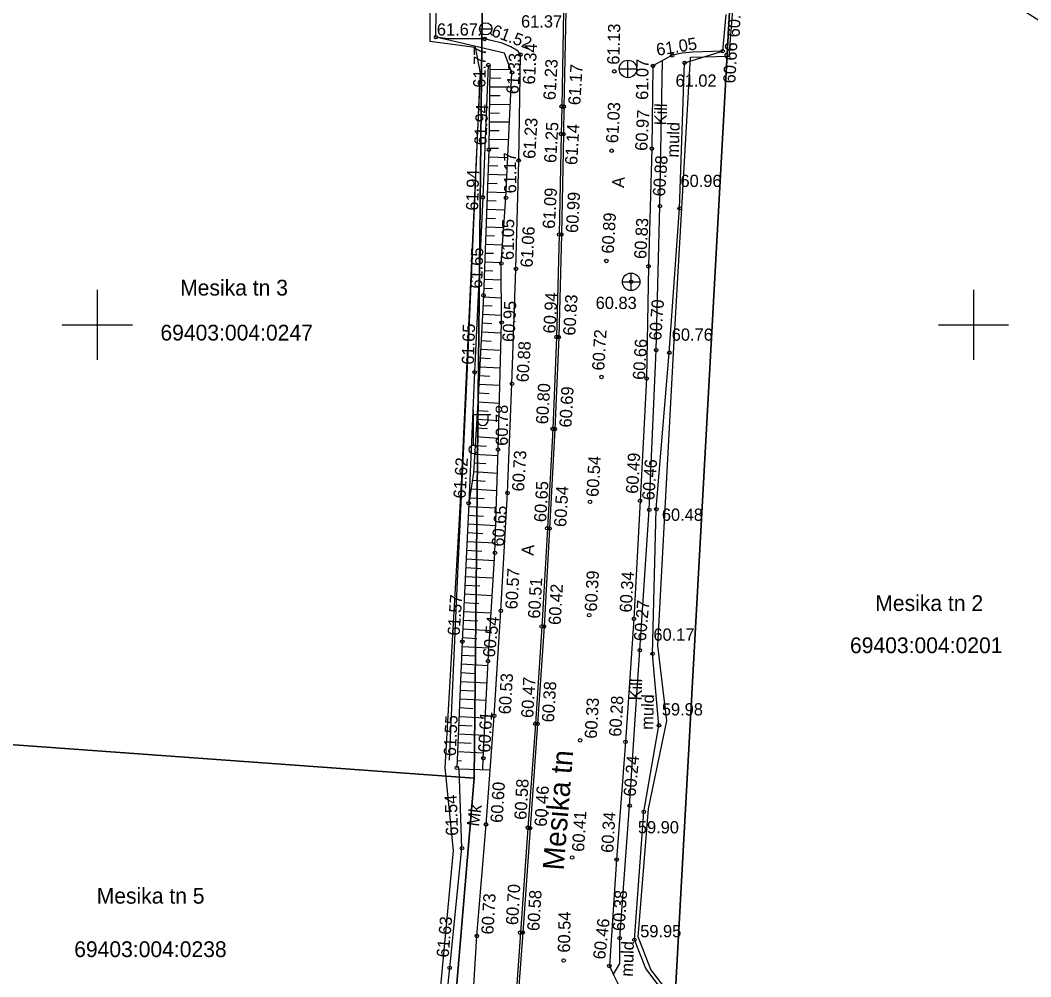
# Model space of a CAD drawing. Extents: x 641037 to 641849, y 6453870 to 6455484.
# Drawn here: x 641245.6 to 641303.3, y 6454962.8 to 6455017.4 of the extents above; entities that cross this region are included whole.
import ezdxf

# ---------------------------------------------------------------- set-up
doc = ezdxf.new("R2010")
doc.units = 0
for name, color, linetype in [('AED', 7, 'Continuous'), ('HALJASTUS', 7, 'Continuous'), ('KKAEV', 7, 'Continuous'), ('KORGUS-EH2000', 7, 'Continuous'), ('MOOTPIIR', 7, 'Continuous'), ('PIIR', 7, 'Continuous'), ('POST', 7, 'Continuous'), ('PUU', 7, 'Continuous'), ('RAJATIS', 7, 'Continuous'), ('RELJEEF', 7, 'Continuous'), ('TEE', 7, 'Continuous'), ('VKAEV', 7, 'Continuous'), ('VORK', 7, 'Continuous')]:
    doc.layers.add(name, color=color, linetype=linetype)

msp = doc.modelspace()

# ---------------------------------------------------------------- linework, layer by layer
at = {"layer": 'AED'}
msp.add_lwpolyline([(641272.312, 6455014.839), (641272.004, 6455007.286), (641271.531, 6454997.294), (641271.194, 6454989.817), (641270.829, 6454981.916), (641270.52, 6454974.71)], dxfattribs=at)
at = {"layer": 'HALJASTUS'}
msp.add_line((641273.244, 6455015.519), (641269.325, 6455016.429), dxfattribs=at)
msp.add_lwpolyline([(641282.594, 6454960.281), (641283.01, 6454960.978), (641281.306, 6454963.246), (641280.649, 6454964.885), (641281.187, 6454972.193), (641282.049, 6454977.135), (641281.687, 6454981.223), (641281.899, 6454989.473), (641282.642, 6454998.413), (641283.231, 6455006.655), (641283.515, 6455014.965), (641285.686, 6455015.634)], dxfattribs=at)
at = {"layer": 'KKAEV'}
for p, q in [((641279.784, 6455014.619), (641280.784, 6455014.619)), ((641280.284, 6455014.119), (641280.284, 6455015.119)), ((641279.961, 6455002.465), (641280.961, 6455002.465)), ((641280.461, 6455001.965), (641280.461, 6455002.965))]:
    msp.add_line(p, q, dxfattribs=at)
for centre in [(641280.284, 6455014.619), (641280.461, 6455002.465)]:
    msp.add_circle(centre, 0.5, dxfattribs=at)
at = {"layer": 'KORGUS-EH2000'}
for centre in [(641269.325, 6455016.429), (641272.107, 6455016.328), (641285.686, 6455015.634), (641274.146, 6455015.429), (641282.808, 6455015.395), (641272.312, 6455014.839), (641279.508, 6455014.48), (641281.71, 6455014.789), (641283.515, 6455014.965), (641273.662, 6455014.419), (641276.494, 6455012.479), (641276.619, 6455012.462), (641276.464, 6455010.904), (641276.598, 6455010.889), (641272.343, 6455010.007), (641279.353, 6455009.949), (641281.648, 6455010.067), (641274.046, 6455009.397), (641272.004, 6455007.286), (641273.318, 6455007.254), (641282.106, 6455006.785), (641283.231, 6455006.655), (641276.354, 6455005.161), (641276.481, 6455005.164), (641279.044, 6455003.651), (641273.051, 6455003.509), (641273.891, 6455003.195), (641281.454, 6455003.35), (641280.461, 6455002.465), (641272.042, 6455001.686), (641273.072, 6455000.134), (641276.204, 6454999.306), (641276.329, 6454999.306), (641281.895, 6454998.563), (641282.642, 6454998.413), (641271.531, 6454997.294), (641273.662, 6454996.64), (641278.776, 6454997.027), (641281.348, 6454996.94), (641275.98, 6454994.061), (641276.109, 6454994.056), (641272.869, 6454992.886), (641273.407, 6454990.405), (641271.194, 6454989.817), (641278.116, 6454989.896), (641280.97, 6454989.957), (641281.501, 6454989.441), (641281.899, 6454989.473), (641275.672, 6454988.39), (641275.81, 6454988.374), (641272.69, 6454986.986), (641273.026, 6454983.673), (641278.065, 6454983.423), (641275.361, 6454982.781), (641275.493, 6454982.78), (641280.624, 6454983.22), (641270.829, 6454981.916), (641280.962, 6454981.423), (641281.687, 6454981.223), (641272.296, 6454980.798), (641272.649, 6454977.679), (641274.992, 6454977.226), (641275.118, 6454977.219), (641282.049, 6454977.135), (641277.556, 6454976.283), (641280.143, 6454976.19), (641270.52, 6454974.71), (641272.025, 6454975.252), (641280.376, 6454972.546), (641281.187, 6454972.193), (641272.184, 6454971.479), (641274.565, 6454971.292), (641274.695, 6454971.258), (641270.811, 6454970.122), (641277.102, 6454969.588), (641279.633, 6454969.468), (641271.656, 6454965.107), (641274.126, 6454965.299), (641274.278, 6454965.302), (641279.809, 6454964.983), (641280.649, 6454964.885), (641270.109, 6454963.284), (641276.61, 6454963.703), (641279.223, 6454963.395)]:
    msp.add_circle(centre, 0.1, dxfattribs=at)
at = {"layer": 'MOOTPIIR'}
for points in [[(641272.824, 6455059.239), (641272.466, 6455054.49), (641273.452, 6455053.176), (641273.362, 6455045.41), (641273.213, 6455038.6), (641273.093, 6455034.807), (641273.392, 6455029.102), (641273.392, 6455023.397), (641273.093, 6455021.037), (641272.107, 6455019.873), (641269.001, 6455019.783), (641268.971, 6455016.199), (641271.57, 6455015.87), (641271.839, 6455014.377), (641270.763, 6454990.9), (641269.837, 6454974.711), (641270.315, 6454969.992), (641269.031, 6454956.342)], [(641283.114, 6454961.211), (641281.591, 6454963.197), (641280.859, 6454965.064), (641281.456, 6454972.367), (641282.502, 6454977.384), (641281.994, 6454981.686), (641282.89, 6454998.382), (641283.846, 6455015.288), (641286.056, 6455015.347), (641286.444, 6455020.156), (641285.19, 6455020.664), (641285.265, 6455025.309), (641284.906, 6455028.863), (641284.189, 6455029.759), (641283.801, 6455041.677), (641282.576, 6455042.483), (641279.888, 6455042.841), (641280.217, 6455056.85)]]:
    msp.add_lwpolyline(points, dxfattribs=at)
at = {"layer": 'PIIR'}
for points in [[(641273.32, 6455076.68), (641273.62, 6455085.31), (641284.95, 6455081.28), (641286.64, 6455028.23), (641282.92, 6454960.64), (641279.99, 6454952.84), (641282.76, 6454902.69), (641282.02, 6454850.04), (641281.44, 6454850.24), (641288.3, 6454751.28), (641284.33, 6454744.04), (641281.78, 6454779.95), (641275.6, 6454820.7), (641273.86, 6454829.76), (641272.28, 6454837.98), (641271.23, 6454888.3), (641272.52, 6454888.33), (641274.18, 6454888.38), (641273.07, 6454916.55), (641269.56, 6454951.11), (641271.5, 6454974.11), (641271.99, 6455019.68)], [(641250.21, 6455049.77), (641246.54, 6455021.51), (641271.99, 6455019.68), (641271.5, 6454974.11), (641213.76, 6454978.3), (641209.53, 6455012.59), (641230.47, 6455051.19)], [(641286.64, 6455028.23), (641332.2, 6454999.37), (641310.53, 6454953.87), (641282.92, 6454960.64)], [(641213.76, 6454978.3), (641271.5, 6454974.11), (641269.56, 6454951.11), (641208.38, 6454955.14)]]:
    msp.add_lwpolyline(points, close=True, dxfattribs=at)
at = {"layer": 'POST'}
for p, q in [((641271.464, 6454993.134), (641271.464, 6454995.134)), ((641271.464, 6454994.884), (641272.464, 6454994.884)), ((641271.691, 6454994.563), (641271.691, 6454994.884)), ((641272.303, 6454994.563), (641272.303, 6454994.884)), ((641271.464, 6454992.884), (641271.464, 6454992.884))]:
    msp.add_line(p, q, dxfattribs=at)
msp.add_circle((641271.464, 6454992.884), 0.25, dxfattribs=at)
msp.add_arc((641271.997, 6454994.563), 0.306, 180, 0, dxfattribs=at)
at = {"layer": 'PUU'}
msp.add_lwpolyline([(641270.091, 6454975.141), (641270.526, 6454984.968), (641271.101, 6454997.12), (641271.547, 6455007.11), (641271.844, 6455014.204)], dxfattribs=at)
at = {"layer": 'RAJATIS'}
msp.add_lwpolyline([(641269.212, 6454956.026), (641269.266, 6454956.523), (641269.425, 6454956.727), (641270.109, 6454963.284), (641270.811, 6454970.122), (641270.645, 6454974.658), (641272.417, 6454974.591)], dxfattribs=at)
at = {"layer": 'RELJEEF'}
for p, q in [((641273.605, 6455014.568), (641272.4, 6455014.583)), ((641273.019, 6455014.075), (641272.394, 6455014.083)), ((641273.621, 6455013.568), (641272.387, 6455013.583)), ((641272.989, 6455013.076), (641272.381, 6455013.083)), ((641273.573, 6455012.568), (641272.375, 6455012.583)), ((641272.959, 6455012.076), (641272.369, 6455012.083)), ((641273.525, 6455011.569), (641272.363, 6455011.583)), ((641273.477, 6455010.569), (641272.35, 6455010.583)), ((641272.929, 6455011.076), (641272.356, 6455011.083)), ((641272.899, 6455010.076), (641272.344, 6455010.083)), ((641273.428, 6455009.544), (641272.328, 6455009.584)), ((641272.857, 6455009.064), (641272.31, 6455009.084)), ((641273.38, 6455008.545), (641272.292, 6455008.584)), ((641272.815, 6455008.065), (641272.273, 6455008.085)), ((641272.77, 6455007.066), (641272.237, 6455007.085)), ((641273.332, 6455007.546), (641272.255, 6455007.585)), ((641273.268, 6455006.548), (641272.219, 6455006.586)), ((641272.717, 6455006.067), (641272.201, 6455006.086)), ((641273.196, 6455005.55), (641272.183, 6455005.586)), ((641272.663, 6455005.069), (641272.165, 6455005.087)), ((641273.125, 6455004.552), (641272.147, 6455004.587)), ((641272.609, 6455004.07), (641272.129, 6455004.087)), ((641272.573, 6455003.071), (641272.093, 6455003.088)), ((641273.054, 6455003.553), (641272.111, 6455003.588)), ((641273.057, 6455002.553), (641272.075, 6455002.588)), ((641272.558, 6455002.07), (641272.057, 6455002.089)), ((641273.063, 6455001.535), (641272.037, 6455001.589)), ((641272.538, 6455001.062), (641272.01, 6455001.09)), ((641273.07, 6455000.533), (641271.984, 6455000.59)), ((641273.055, 6454999.532), (641271.931, 6454999.592)), ((641272.513, 6455000.062), (641271.958, 6455000.091)), ((641272.473, 6454999.062), (641271.905, 6454999.092)), ((641273.027, 6454998.532), (641271.879, 6454998.593)), ((641272.433, 6454998.063), (641271.852, 6454998.094)), ((641272.999, 6454997.533), (641271.826, 6454997.595)), ((641272.392, 6454997.064), (641271.799, 6454997.095)), ((641272.971, 6454996.533), (641271.773, 6454996.596)), ((641272.943, 6454995.52), (641271.717, 6454995.597)), ((641272.352, 6454996.065), (641271.747, 6454996.097)), ((641272.307, 6454995.059), (641271.685, 6454995.098)), ((641272.915, 6454994.52), (641271.654, 6454994.599)), ((641272.261, 6454994.06), (641271.622, 6454994.1)), ((641272.887, 6454993.519), (641271.591, 6454993.601)), ((641272.216, 6454993.061), (641271.559, 6454993.103)), ((641272.169, 6454992.062), (641271.496, 6454992.105)), ((641272.858, 6454992.519), (641271.527, 6454992.604)), ((641272.828, 6454991.519), (641271.464, 6454991.606)), ((641272.124, 6454991.068), (641271.392, 6454991.109)), ((641272.797, 6454990.529), (641271.316, 6454990.612)), ((641272.081, 6454990.069), (641271.24, 6454990.116)), ((641272.767, 6454989.529), (641271.185, 6454989.618)), ((641272.737, 6454988.53), (641271.139, 6454988.619)), ((641272.038, 6454989.069), (641271.162, 6454989.119)), ((641271.995, 6454988.07), (641271.116, 6454988.12)), ((641272.706, 6454987.53), (641271.093, 6454987.62)), ((641271.952, 6454987.071), (641271.069, 6454987.121)), ((641272.661, 6454986.531), (641271.046, 6454986.621)), ((641271.893, 6454986.073), (641271.023, 6454986.122)), ((641272.597, 6454985.533), (641271, 6454985.622)), ((641272.534, 6454984.535), (641270.954, 6454984.623)), ((641271.833, 6454985.075), (641270.977, 6454985.123)), ((641271.773, 6454984.076), (641270.931, 6454984.124)), ((641272.47, 6454983.537), (641270.908, 6454983.624)), ((641271.714, 6454983.078), (641270.885, 6454983.125)), ((641272.407, 6454982.539), (641270.862, 6454982.625)), ((641271.654, 6454982.08), (641270.839, 6454982.126)), ((641271.594, 6454981.082), (641270.795, 6454981.127)), ((641272.343, 6454981.541), (641270.817, 6454981.626)), ((641272.284, 6454980.542), (641270.774, 6454980.627)), ((641271.54, 6454980.083), (641270.752, 6454980.127)), ((641272.235, 6454979.544), (641270.731, 6454979.628)), ((641271.488, 6454979.085), (641270.709, 6454979.128)), ((641272.186, 6454978.545), (641270.688, 6454978.629)), ((641271.435, 6454978.086), (641270.667, 6454978.129)), ((641271.383, 6454977.087), (641270.624, 6454977.13)), ((641272.137, 6454977.546), (641270.645, 6454977.629)), ((641272.088, 6454976.547), (641270.602, 6454976.63)), ((641271.331, 6454976.089), (641270.581, 6454976.131)), ((641272.039, 6454975.548), (641270.559, 6454975.631)), ((641270.538, 6454975.132), (641270.791, 6454975.117))]:
    msp.add_line(p, q, dxfattribs=at)
for points in [[(641271.993, 6454974.607), (641272.025, 6454975.252), (641272.296, 6454980.798), (641272.69, 6454986.986), (641272.869, 6454992.886), (641273.072, 6455000.134), (641273.051, 6455003.509), (641273.318, 6455007.254), (641273.662, 6455014.419), (641273.244, 6455015.519)], [(641272.403, 6455014.833), (641272.343, 6455010.007), (641272.042, 6455001.686), (641271.736, 6454995.896), (641271.461, 6454991.557), (641271.194, 6454989.817)]]:
    msp.add_lwpolyline(points, dxfattribs=at)
at = {"layer": 'TEE'}
for points in [[(641277.357, 6455056.169), (641277.278, 6455051.907), (641277.282, 6455050.915), (641277.128, 6455043.019), (641276.956, 6455035.153), (641276.857, 6455029.764), (641276.765, 6455024.906), (641276.733, 6455023.918), (641276.609, 6455017.944), (641276.499, 6455012.464), (641276.478, 6455010.891), (641276.361, 6455005.167), (641276.209, 6454999.31), (641275.989, 6454994.062), (641275.69, 6454988.381), (641275.373, 6454982.787), (641274.998, 6454977.227), (641274.575, 6454971.266), (641274.158, 6454965.311), (641273.767, 6454959.943)], [(641277.477, 6455056.167), (641277.398, 6455051.906), (641277.402, 6455050.914), (641277.248, 6455043.017), (641277.076, 6455035.151), (641276.977, 6455029.762), (641276.885, 6455024.903), (641276.853, 6455023.915), (641276.729, 6455017.942), (641276.619, 6455012.462), (641276.598, 6455010.889), (641276.481, 6455005.164), (641276.329, 6454999.306), (641276.109, 6454994.056), (641275.81, 6454988.374), (641275.493, 6454982.78), (641275.118, 6454977.219), (641274.695, 6454971.258), (641274.278, 6454965.302), (641273.887, 6454959.935)], [(641271.341, 6454959.753), (641271.656, 6454965.107), (641272.184, 6454971.479), (641272.649, 6454977.679), (641273.026, 6454983.673), (641273.407, 6454990.405), (641273.662, 6454996.64), (641273.891, 6455003.195), (641274.046, 6455009.397), (641274.146, 6455015.429), (641274.021, 6455015.629), (641273.607, 6455015.877), (641273.11, 6455016.087), (641272.476, 6455016.25), (641272.107, 6455016.328), (641269.997, 6455016.345), (641269.325, 6455016.429), (641269.339, 6455017.925)], [(641285.867, 6455017.722), (641285.686, 6455015.634), (641283.999, 6455015.569), (641283.369, 6455015.518), (641282.808, 6455015.395), (641282.331, 6455015.137), (641281.71, 6455014.789), (641281.648, 6455010.067), (641281.454, 6455003.35), (641281.348, 6454996.94), (641280.97, 6454989.957), (641280.624, 6454983.22), (641280.143, 6454976.19), (641279.633, 6454969.468), (641279.223, 6454963.395), (641279.472, 6454962.841), (641279.792, 6454962.21)], [(641279.444, 6454962.897), (641279.82, 6454963.54), (641279.809, 6454964.983), (641280.376, 6454972.546), (641280.689, 6454977.467), (641280.962, 6454981.423), (641281.501, 6454989.441), (641281.895, 6454998.563), (641282.106, 6455006.785), (641282.252, 6455015.094)]]:
    msp.add_lwpolyline(points, dxfattribs=at)
at = {"layer": 'VKAEV'}
for p, q in [((641271.813, 6455016.909), (641272.513, 6455016.909)), ((641271.916, 6455016.662), (641271.776, 6455016.522)), ((641272.41, 6455016.662), (641272.55, 6455016.522))]:
    msp.add_line(p, q, dxfattribs=at)
msp.add_circle((641272.163, 6455016.909), 0.35, dxfattribs=at)
at = {"layer": 'VORK'}
for p, q in [((641250, 6455002), (641250, 6454998)), ((641300, 6455002), (641300, 6454998)), ((641248, 6455000), (641252, 6455000)), ((641298, 6455000), (641302, 6455000))]:
    msp.add_line(p, q, dxfattribs=at)

# ---------------------------------------------------------------- texts
at = {"layer": 'HALJASTUS'}
for p in [(641283.174, 6455009.548), (641281.71, 6454976.871), (641280.56, 6454962.774)]:
    msp.add_text('muld', height=0.7, rotation=88.04749, dxfattribs=at).set_placement(p)
at = {"layer": 'KORGUS-EH2000'}
for s, rotation, p in [('60.71', 87.05748, (641286.65, 6455016.412)), ('61.52', 339.67686, (641272.439, 6455016.523)), ('61.13', 88.5768, (641279.79, 6455014.854)), ('61.05', 9.26022, (641281.953, 6455015.362)), ('61.77', 89.02346, (641272.144, 6455013.538)), ('61.34', 86.7603, (641274.969, 6455013.716)), ('60.66', 87.05748, (641286.409, 6455013.782)), ('61.33', 85.96659, (641274.03, 6455013.159)), ('61.07', 89.37384, (641281.434, 6455012.849)), ('61.23', 86.64867, (641276.143, 6455012.822)), ('61.17', 86.64867, (641277.562, 6455012.534)), ('61.94', 87.32145, (641272.204, 6455010.249)), ('61.03', 86.64867, (641279.714, 6455010.362)), ('61.23', 86.64867, (641274.989, 6455009.469)), ('60.97', 86.64867, (641281.376, 6455009.924)), ('61.25', 86.64867, (641276.183, 6455009.23)), ('61.14', 86.64867, (641277.381, 6455009.115)), ('61.17', 90.34308, (641273.911, 6455007.514)), ('60.88', 85.84394, (641282.385, 6455007.316)), ('61.94', 88.32148, (641271.731, 6455006.518)), ('61.09', 86.64867, (641276.103, 6455005.473)), ('60.99', 86.64867, (641277.424, 6455005.236)), ('61.05', 89.34522, (641273.764, 6455003.703)), ('60.89', 86.64867, (641279.467, 6455004.054)), ('60.83', 86.64867, (641281.322, 6455003.75)), ('61.06', 86.64867, (641274.834, 6455003.267)), ('61.65', 88.49821, (641271.963, 6455002.069)), ('60.95', 87.11138, (641273.799, 6454999.015)), ('60.94', 86.64867, (641276.134, 6454999.498)), ('60.83', 86.64867, (641277.272, 6454999.378)), ('60.70', 85.84394, (641282.174, 6454999.094)), ('61.65', 88.21705, (641271.489, 6454997.72)), ('60.72', 86.64867, (641278.928, 6454997.382)), ('60.88', 86.64867, (641274.605, 6454996.712)), ('60.66', 86.64867, (641281.246, 6454996.847)), ('60.80', 86.64867, (641275.719, 6454994.313)), ('60.69', 86.64867, (641277.052, 6454994.128)), ('60.78', 90, (641273.432, 6454993.099)), ('60.73', 86.64867, (641274.35, 6454990.477)), ('60.49', 86.64867, (641280.853, 6454990.342)), ('61.62', 86.46771, (641271.01, 6454990.069)), ('60.54', 86.64867, (641278.596, 6454990.162)), ('60.46', 85.84394, (641281.78, 6454989.972)), ('60.65', 86.64867, (641275.612, 6454988.723)), ('60.54', 86.64867, (641276.753, 6454988.446)), ('60.65', 85.23636, (641273.192, 6454987.32)), ('60.57', 86.64867, (641273.969, 6454983.745)), ('60.39', 86.64867, (641278.5, 6454983.614)), ('60.34', 86.64867, (641280.492, 6454983.561)), ('60.51', 86.64867, (641275.261, 6454983.214)), ('60.42', 86.64867, (641276.436, 6454982.852)), ('61.57', 86.14652, (641270.675, 6454982.24)), ('60.27', 84.82357, (641281.3, 6454981.918)), ('60.54', 83.65981, (641272.678, 6454980.988)), ('60.53', 86.64867, (641273.592, 6454977.751)), ('60.47', 86.64867, (641274.872, 6454977.538)), ('60.38', 86.64867, (641276.061, 6454977.291)), ('60.33', 86.64867, (641278.499, 6454976.355)), ('60.28', 86.64867, (641279.891, 6454976.471)), ('61.55', 87.32604, (641270.456, 6454975.363)), ('60.61', 87.14945, (641272.424, 6454975.567)), ('60.24', 84.82357, (641280.714, 6454973.041)), ('60.60', 86.64867, (641273.127, 6454971.551)), ('60.58', 86.64867, (641274.485, 6454971.725)), ('60.46', 86.64867, (641275.638, 6454971.33)), ('61.54', 92.18395, (641270.598, 6454970.842)), ('60.41', 86.64867, (641277.776, 6454969.899)), ('60.34', 86.64867, (641279.441, 6454969.838)), ('60.70', 86.64867, (641274.006, 6454965.712)), ('60.73', 86.64867, (641272.599, 6454965.179)), ('60.58', 86.64867, (641275.221, 6454965.374)), ('60.38', 86.33582, (641280.088, 6454965.368)), ('61.63', 84.7462, (641270.044, 6454963.854)), ('60.54', 88.83086, (641276.972, 6454964.149)), ('60.46', 83.3387, (641278.973, 6454963.74))]:
    msp.add_text(s, height=0.7, rotation=rotation, dxfattribs=at).set_placement(p)
for s, p in [('61.37', (641274.182, 6455016.984)), ('61.67', (641269.377, 6455016.522)), ('61.02', (641282.997, 6455013.604)), ('60.96', (641283.28, 6455007.877)), ('60.83', (641278.44, 6455000.909)), ('60.76', (641282.781, 6454999.098)), ('60.48', (641282.217, 6454988.814)), ('60.17', (641281.736, 6454981.967)), ('59.98', (641282.218, 6454977.7)), ('59.90', (641280.848, 6454970.966)), ('59.95', (641280.982, 6454965.032))]:
    msp.add_text(s, height=0.7, dxfattribs=at).set_placement(p)
at = {"layer": 'PIIR'}
for s, p in [('Mesika tn 3', (641254.725, 6455001.678)), ('69403:004:0247', (641253.601, 6454999.11)), ('Mesika tn 2', (641294.398, 6454983.665)), ('69403:004:0201', (641292.953, 6454981.257)), ('Mesika tn 5', (641249.964, 6454966.952)), ('69403:004:0238', (641248.68, 6454963.902))]:
    msp.add_text(s, height=0.9, dxfattribs=at).set_placement(p)
at = {"layer": 'RAJATIS'}
msp.add_text('Mk', height=0.7, rotation=82.33329, dxfattribs=at).set_placement((641271.776, 6454971.33))
at = {"layer": 'TEE'}
for s, height, rotation, p in [('Kill', 0.7, 87.91416, (641282.475, 6455011.387)), ('A', 0.7, 86.26706, (641280.06, 6455007.811)), ('A', 0.7, 86.26706, (641274.898, 6454986.81)), ('Kill', 0.7, 87.91416, (641281.056, 6454978.546)), ('Mesika tn', 1.2, 85.36337, (641276.608, 6454968.824))]:
    msp.add_text(s, height=height, rotation=rotation, dxfattribs=at).set_placement(p)

doc.saveas('drawing.dxf')
